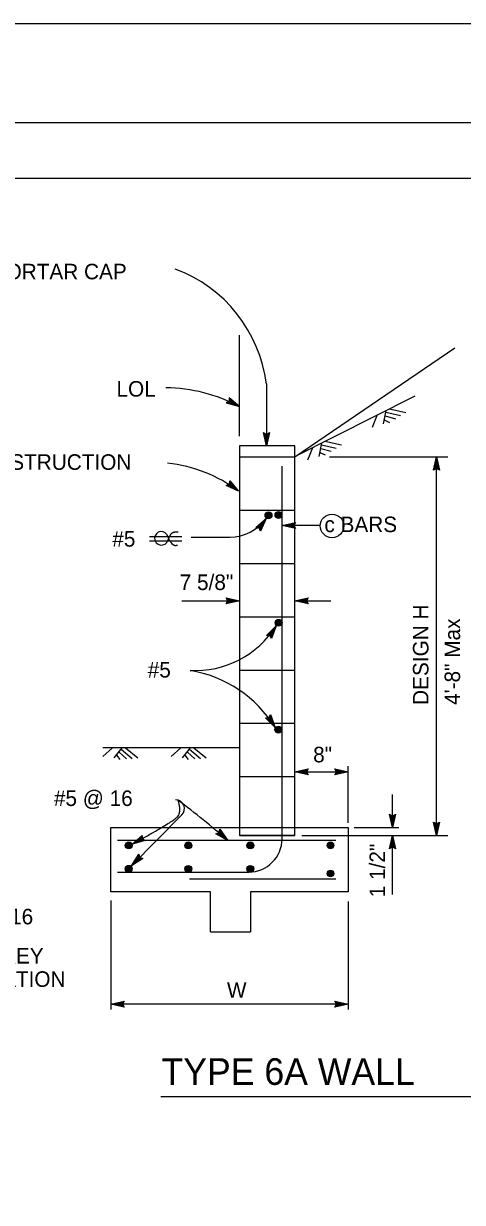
# Model space of a CAD drawing. Extents: x -894 to 866, y -476 to 714.
# Drawn here: x -506 to -308, y 182 to 714 of the extents above; entities that cross this region are included whole.
import ezdxf

# ---------------------------------------------------------------- set-up
doc = ezdxf.new("R2010")
doc.units = 0
doc.layers.add('10 Sheet Format', color=7, linetype='Continuous')
doc.layers.add('60 Nongeo Data', color=7, linetype='Continuous')

msp = doc.modelspace()

# ---------------------------------------------------------------- linework, layer by layer
at = {"layer": '10 Sheet Format'}
for p, q in [((-863.43, 668.96), (836.57, 668.96)), ((-813.45, 643.96), (811.55, 643.96))]:
    msp.add_line(p, q, dxfattribs=at)
for points in [[(-894.04, 713.56), (865.96, 713.56), (865.96, -476.44), (-894.04, -476.44)], [(-863.43, 668.96), (836.57, 668.96), (836.57, -431.04), (-863.43, -431.04)]]:
    msp.add_lwpolyline(points, close=True, dxfattribs=at)
at = {"layer": '60 Nongeo Data'}
for p, q in [((-408.99, 559.86), (-408.99, 573.18)), ((-408.99, 528.66), (-408.99, 572.49)), ((-383.99, 518.28), (-311.82, 567.5)), ((-408.99, 551.51), (-408.99, 556.58)), ((-408.99, 527.65), (-408.99, 549.12)), ((-396.83, 551.27), (-396.83, 523.26)), ((-413.59, 543.42), (-414.92, 542.61)), ((-414.92, 542.61), (-414.92, 542.61)), ((-414.92, 542.61), (-408.99, 540.98)), ((-414.56, 542.82), (-410.21, 541.63)), ((-414.19, 543.03), (-411.43, 542.28)), ((-413.87, 543.26), (-412.65, 542.92)), ((-408.99, 540.98), (-413.67, 544.97)), ((-413.67, 544.97), (-413.67, 544.97)), ((-413.67, 544.97), (-413.59, 543.42)), ((-411.43, 542.28), (-413.64, 544.15)), ((-410.22, 541.64), (-413.63, 544.54)), ((-412.65, 542.92), (-413.6, 543.72)), ((-408.99, 540.98), (-408.99, 540.98)), ((-346.91, 537.29), (-349.2, 531.52)), ((-342.97, 539.24), (-344.2, 533.18)), ((-343.23, 536.79), (-338.57, 535.49)), ((-342.98, 538.42), (-336.36, 536.92)), ((-341.37, 540.03), (-333.97, 538.35)), ((-343.74, 534.97), (-341.32, 533.89)), ((-396.83, 523.26), (-398.16, 529.26)), ((-398.16, 529.26), (-398.16, 529.26)), ((-398.16, 529.26), (-396.83, 528.46)), ((-396.83, 524.65), (-397.8, 529.02)), ((-396.83, 526.02), (-397.45, 528.84)), ((-396.83, 527.4), (-397.09, 528.61)), ((-396.83, 528.46), (-395.49, 529.26)), ((-395.49, 529.26), (-396.83, 523.26)), ((-395.84, 529.04), (-396.83, 524.64)), ((-396.2, 528.81), (-396.83, 526.02)), ((-396.55, 528.63), (-396.83, 527.4)), ((-395.49, 529.26), (-395.49, 529.26)), ((-383.99, 523.28), (-408.99, 523.28)), ((-408.99, 523.28), (-408.99, 347.78)), ((-396.83, 523.26), (-396.83, 523.26)), ((-383.99, 347.78), (-383.99, 523.28)), ((-375.96, 522.66), (-378.24, 516.89)), ((-372.02, 524.61), (-373.24, 518.55)), ((-372.28, 522.16), (-367.62, 520.86)), ((-372.03, 523.79), (-365.41, 522.29)), ((-370.42, 525.4), (-363.01, 523.72)), ((-408.99, 518.28), (-383.99, 518.28)), ((-372.78, 520.34), (-370.36, 519.26)), ((-368.31, 518.28), (-314.97, 518.28)), ((-321.49, 512.28), (-320.15, 518.28)), ((-321.14, 512.49), (-320.15, 516.9)), ((-320.78, 512.73), (-320.15, 515.51)), ((-320.15, 347.78), (-320.15, 518.28)), ((-320.15, 518.28), (-320.15, 518.28)), ((-320.15, 518.28), (-318.82, 512.28)), ((-320.15, 516.89), (-319.18, 512.51)), ((-320.15, 515.51), (-319.53, 512.69)), ((-389.77, 346.28), (-389.77, 514.18)), ((-320.15, 513.08), (-321.49, 512.28)), ((-321.49, 512.28), (-321.49, 512.28)), ((-320.43, 512.9), (-320.15, 514.13)), ((-320.15, 514.13), (-319.89, 512.92)), ((-318.82, 512.28), (-320.15, 513.08)), ((-318.82, 512.28), (-318.82, 512.28)), ((-414.97, 505.4), (-413.53, 505.97)), ((-409.4, 502.81), (-414.97, 505.4)), ((-414.97, 505.4), (-414.97, 505.4)), ((-410.51, 503.66), (-414.57, 505.55)), ((-411.59, 504.49), (-414.22, 505.71)), ((-412.69, 505.33), (-413.81, 505.86)), ((-413.53, 505.97), (-413.35, 507.52)), ((-413.5, 506.3), (-412.69, 505.33)), ((-413.43, 506.68), (-411.59, 504.49)), ((-413.4, 507.11), (-410.5, 503.65)), ((-413.35, 507.52), (-413.35, 507.52)), ((-413.35, 507.52), (-409.4, 502.81)), ((-409.4, 502.81), (-409.4, 502.81)), ((-408.99, 494.28), (-383.99, 494.28)), ((-401.62, 486.49), (-396.99, 490.52)), ((-401.21, 486.45), (-397.81, 489.41)), ((-397.81, 489.4), (-399.63, 485.3)), ((-396.99, 490.52), (-399.48, 484.9)), ((-396.99, 490.52), (-396.99, 490.52)), ((-389.71, 487.46), (-383.71, 488.79)), ((-383.71, 488.79), (-384.51, 487.46)), ((-383.71, 488.79), (-383.71, 488.79)), ((-400.07, 486.34), (-401.62, 486.49)), ((-401.62, 486.49), (-401.62, 486.49)), ((-400.78, 486.42), (-398.63, 488.3)), ((-400.4, 486.36), (-399.45, 487.19)), ((-399.48, 484.9), (-400.07, 486.34)), ((-399.45, 487.19), (-399.95, 486.06)), ((-398.63, 488.3), (-399.8, 485.65)), ((-399.48, 484.9), (-399.48, 484.9)), ((-373.08, 487.46), (-389.71, 487.46)), ((-383.71, 486.12), (-389.71, 487.46)), ((-389.71, 487.46), (-389.71, 487.46)), ((-383.93, 486.48), (-388.33, 487.46)), ((-388.32, 487.47), (-383.95, 488.43)), ((-386.95, 487.46), (-384.13, 488.09)), ((-384.16, 486.84), (-386.95, 487.46)), ((-385.57, 487.46), (-384.36, 487.73)), ((-384.34, 487.19), (-385.57, 487.46)), ((-384.51, 487.46), (-383.71, 486.12)), ((-383.71, 486.12), (-383.71, 486.12)), ((-449.55, 482.45), (-435, 482.45)), ((-449.48, 480.43), (-435, 480.43)), ((-413.32, 482.08), (-430.72, 482.08)), ((-408.99, 470.28), (-383.99, 470.28)), ((-434.94, 453.43), (-408.99, 453.43)), ((-414.19, 453.43), (-414.99, 454.77)), ((-414.99, 454.77), (-414.99, 454.77)), ((-414.99, 454.77), (-408.99, 453.43)), ((-408.99, 453.43), (-414.99, 452.1)), ((-414.99, 452.1), (-414.19, 453.43)), ((-414.99, 452.1), (-414.99, 452.1)), ((-414.78, 454.42), (-410.37, 453.43)), ((-410.38, 453.43), (-414.76, 452.46)), ((-411.75, 453.44), (-414.58, 452.81)), ((-414.54, 454.06), (-411.75, 453.44)), ((-414.36, 453.71), (-413.14, 453.44)), ((-413.14, 453.44), (-414.34, 453.17)), ((-408.99, 453.43), (-408.99, 453.43)), ((-383.99, 453.43), (-377.99, 454.76)), ((-383.99, 453.43), (-367.72, 453.43)), ((-377.99, 452.09), (-383.99, 453.43)), ((-383.99, 453.43), (-383.99, 453.43)), ((-378.21, 452.45), (-382.61, 453.43)), ((-382.6, 453.44), (-378.23, 454.41)), ((-381.23, 453.43), (-378.4, 454.06)), ((-378.44, 452.81), (-381.23, 453.43)), ((-379.85, 453.43), (-378.64, 453.7)), ((-378.62, 453.16), (-379.85, 453.43)), ((-377.99, 454.76), (-378.79, 453.43)), ((-378.79, 453.43), (-377.99, 452.09)), ((-377.99, 454.76), (-377.99, 454.76)), ((-377.99, 452.09), (-377.99, 452.09)), ((-408.99, 446.28), (-383.99, 446.28)), ((-396.8, 437.84), (-392.5, 442.23)), ((-396.39, 437.83), (-393.23, 441.06)), ((-393.23, 441.05), (-394.72, 436.82)), ((-392.5, 442.23), (-394.54, 436.43)), ((-392.5, 442.23), (-392.5, 442.23)), ((-395.24, 437.81), (-396.8, 437.84)), ((-396.8, 437.84), (-396.8, 437.84)), ((-395.96, 437.84), (-393.96, 439.88)), ((-395.57, 437.81), (-394.69, 438.71)), ((-394.54, 436.43), (-395.24, 437.81)), ((-394.69, 438.71), (-395.1, 437.54)), ((-393.96, 439.88), (-394.92, 437.15)), ((-394.54, 436.43), (-394.54, 436.43)), ((-408.99, 422.28), (-383.99, 422.28)), ((-397.18, 400.82), (-395.63, 400.85)), ((-392.86, 396.45), (-397.18, 400.82)), ((-397.18, 400.82), (-397.18, 400.82)), ((-393.6, 397.63), (-396.75, 400.81)), ((-394.33, 398.79), (-396.37, 400.85)), ((-395.07, 399.96), (-395.94, 400.84)), ((-395.63, 400.85), (-394.92, 402.24)), ((-395.49, 401.15), (-395.07, 399.96)), ((-395.29, 401.48), (-394.33, 398.79)), ((-395.11, 401.87), (-393.59, 397.62)), ((-394.92, 402.24), (-394.92, 402.24)), ((-394.92, 402.24), (-392.86, 396.45)), ((-408.99, 398.28), (-383.99, 398.28)), ((-392.86, 396.45), (-392.86, 396.45)), ((-466.16, 387.31), (-470.55, 383.4)), ((-408.99, 387.29), (-470.55, 387.29)), ((-462, 387.28), (-465.61, 382.67)), ((-464.46, 383.99), (-462.88, 382.05)), ((-463.26, 385.32), (-459.88, 382.23)), ((-462.35, 386.59), (-457.4, 382.5)), ((-460.31, 387.26), (-454.76, 382.69)), ((-435.38, 387.31), (-439.77, 383.4)), ((-431.22, 387.28), (-434.84, 382.67)), ((-433.68, 383.99), (-432.1, 382.05)), ((-432.48, 385.32), (-429.1, 382.23)), ((-431.58, 386.59), (-426.62, 382.5)), ((-429.53, 387.26), (-423.99, 382.69)), ((-383.99, 376.38), (-377.99, 377.71)), ((-382.6, 376.39), (-378.23, 377.35)), ((-377.99, 377.71), (-378.79, 376.38)), ((-377.99, 377.71), (-377.99, 377.71)), ((-365.19, 376.38), (-365.99, 377.72)), ((-365.99, 377.72), (-365.99, 377.72)), ((-365.99, 377.72), (-359.99, 376.38)), ((-365.78, 377.37), (-361.37, 376.38)), ((-359.99, 353.5), (-359.99, 379.02)), ((-408.99, 374.28), (-383.99, 374.28)), ((-383.99, 376.38), (-359.99, 376.38)), ((-377.99, 375.04), (-383.99, 376.38)), ((-383.99, 376.38), (-383.99, 376.38)), ((-378.21, 375.4), (-382.61, 376.38)), ((-381.23, 376.38), (-378.4, 377.01)), ((-378.44, 375.76), (-381.23, 376.38)), ((-379.85, 376.38), (-378.64, 376.65)), ((-378.62, 376.11), (-379.85, 376.38)), ((-378.79, 376.38), (-377.99, 375.04)), ((-377.99, 375.04), (-377.99, 375.04)), ((-359.99, 376.38), (-365.99, 375.05)), ((-365.99, 375.05), (-365.19, 376.38)), ((-365.99, 375.05), (-365.99, 375.05)), ((-361.38, 376.38), (-365.76, 375.41)), ((-362.75, 376.39), (-365.58, 375.76)), ((-365.54, 377.01), (-362.75, 376.39)), ((-365.37, 376.66), (-364.14, 376.39)), ((-364.14, 376.39), (-365.34, 376.12)), ((-359.99, 376.38), (-359.99, 376.38)), ((-339.98, 351.28), (-339.98, 366.2)), ((-434.93, 356.99), (-457.67, 334.1)), ((-339.98, 351.28), (-341.31, 357.28)), ((-341.31, 357.28), (-341.31, 357.28)), ((-341.31, 357.28), (-339.98, 356.48)), ((-339.98, 352.67), (-340.95, 357.04)), ((-339.98, 354.04), (-340.6, 356.86)), ((-339.98, 355.42), (-340.24, 356.63)), ((-339.98, 356.48), (-338.64, 357.28)), ((-338.64, 357.28), (-339.98, 351.28)), ((-338.99, 357.06), (-339.98, 352.66)), ((-339.35, 356.83), (-339.98, 354.04)), ((-339.7, 356.65), (-339.98, 355.42)), ((-338.64, 357.28), (-338.64, 357.28)), ((-466.99, 322.28), (-466.99, 351.28)), ((-466.99, 351.28), (-359.99, 351.28)), ((-359.99, 351.28), (-359.99, 322.28)), ((-357.31, 351.28), (-337.11, 351.28)), ((-339.98, 351.28), (-339.98, 351.28)), ((-320.15, 347.78), (-321.48, 353.78)), ((-321.48, 353.78), (-321.48, 353.78)), ((-321.48, 353.78), (-320.15, 352.98)), ((-320.15, 349.17), (-321.12, 353.54)), ((-320.15, 350.54), (-320.78, 353.36)), ((-320.15, 351.92), (-320.42, 353.13)), ((-320.15, 352.98), (-318.81, 353.78)), ((-318.81, 353.78), (-320.15, 347.78)), ((-319.17, 353.56), (-320.15, 349.16)), ((-319.53, 353.33), (-320.15, 350.54)), ((-319.87, 353.15), (-320.15, 351.92)), ((-318.81, 353.78), (-318.81, 353.78)), ((-365.5, 345.52), (-463.99, 345.52)), ((-457.42, 343.76), (-452.78, 347.79)), ((-451.51, 345.44), (-457.42, 343.76)), ((-451.87, 345.65), (-456.21, 344.41)), ((-456.2, 344.42), (-452.82, 347.36)), ((-454.99, 345.07), (-452.81, 346.97)), ((-452.24, 345.86), (-454.99, 345.07)), ((-453.78, 345.73), (-452.84, 346.54)), ((-452.57, 346.08), (-453.78, 345.73)), ((-452.78, 347.79), (-452.85, 346.24)), ((-452.85, 346.24), (-451.51, 345.44)), ((-452.78, 347.79), (-452.78, 347.79)), ((-451.51, 345.44), (-451.51, 345.44)), ((-419.59, 348.53), (-418.11, 348.99)), ((-414.24, 345.52), (-419.59, 348.53)), ((-419.59, 348.53), (-419.59, 348.53)), ((-415.27, 346.44), (-419.18, 348.64)), ((-416.29, 347.36), (-418.82, 348.78)), ((-417.32, 348.28), (-418.4, 348.89)), ((-418.11, 348.99), (-417.81, 350.52)), ((-418.06, 349.31), (-417.32, 348.28)), ((-417.96, 349.68), (-416.29, 347.36)), ((-417.89, 350.11), (-415.26, 346.44)), ((-417.81, 350.52), (-417.81, 350.52)), ((-417.81, 350.52), (-414.24, 345.52)), ((-414.24, 345.52), (-414.24, 345.52)), ((-408.99, 347.78), (-383.99, 347.78)), ((-383.99, 347.78), (-408.99, 347.78)), ((-380.87, 347.78), (-314.97, 347.78)), ((-341.32, 341.78), (-339.98, 347.78)), ((-340.96, 341.99), (-339.98, 346.4)), ((-339.98, 347.78), (-339.98, 347.78)), ((-339.98, 347.78), (-338.65, 341.78)), ((-339.98, 321.14), (-339.98, 347.78)), ((-339.98, 346.39), (-339.01, 342.01)), ((-320.15, 347.78), (-320.15, 347.78)), ((-457.42, 343.76), (-457.42, 343.76)), ((-339.98, 342.58), (-341.32, 341.78)), ((-341.32, 341.78), (-341.32, 341.78)), ((-340.6, 342.23), (-339.98, 345.01)), ((-340.26, 342.4), (-339.98, 343.63)), ((-339.98, 345.01), (-339.35, 342.19)), ((-339.98, 343.63), (-339.71, 342.42)), ((-338.65, 341.78), (-339.98, 342.58)), ((-338.65, 341.78), (-338.65, 341.78)), ((-457.67, 334.1), (-454.39, 339.29)), ((-452.49, 337.41), (-457.67, 334.1)), ((-452.9, 337.51), (-456.7, 335.08)), ((-456.69, 335.09), (-454.3, 338.87)), ((-455.72, 336.06), (-454.18, 338.5)), ((-453.32, 337.6), (-455.72, 336.06)), ((-454.75, 337.04), (-454.09, 338.08)), ((-453.69, 337.72), (-454.75, 337.04)), ((-454.39, 339.29), (-454.39, 339.29)), ((-454.39, 339.29), (-454.01, 337.79)), ((-454.01, 337.79), (-452.49, 337.41)), ((-452.49, 337.41), (-452.49, 337.41)), ((-463.99, 331.28), (-404.77, 331.28)), ((-457.67, 334.1), (-457.67, 334.1)), ((-431.47, 328.25), (-365.5, 328.25)), ((-421.99, 322.28), (-466.99, 322.28)), ((-421.99, 304.28), (-421.99, 322.28)), ((-359.99, 322.28), (-403.99, 322.28)), ((-403.99, 322.28), (-403.99, 304.28)), ((-466.99, 318.51), (-466.99, 269.29)), ((-359.99, 318.03), (-359.99, 269.29)), ((-421.99, 304.28), (-403.99, 304.28)), ((-466.99, 271.79), (-460.99, 273.12)), ((-359.99, 271.79), (-466.99, 271.79)), ((-460.99, 270.45), (-466.99, 271.79)), ((-466.99, 271.79), (-466.99, 271.79)), ((-461.21, 270.81), (-465.61, 271.79)), ((-465.6, 271.8), (-461.23, 272.77)), ((-464.23, 271.79), (-461.4, 272.42)), ((-461.44, 271.17), (-464.23, 271.79)), ((-462.85, 271.79), (-461.64, 272.06)), ((-461.62, 271.52), (-462.85, 271.79)), ((-460.99, 273.12), (-461.79, 271.79)), ((-461.79, 271.79), (-460.99, 270.45)), ((-460.99, 273.12), (-460.99, 273.12)), ((-365.19, 271.79), (-365.99, 273.13)), ((-365.99, 273.13), (-365.99, 273.13)), ((-365.99, 273.13), (-359.99, 271.79)), ((-359.99, 271.79), (-365.99, 270.46)), ((-365.99, 270.46), (-365.19, 271.79)), ((-365.78, 272.78), (-361.37, 271.8)), ((-361.38, 271.79), (-365.76, 270.82)), ((-362.75, 271.8), (-365.58, 271.17)), ((-365.54, 272.42), (-362.75, 271.8)), ((-365.37, 272.07), (-364.14, 271.8)), ((-364.14, 271.8), (-365.34, 271.53)), ((-359.99, 271.79), (-359.99, 271.79)), ((-460.99, 270.45), (-460.99, 270.45)), ((-365.99, 270.46), (-365.99, 270.46)), ((-444.42, 230.11), (-300.39, 230.11))]:
    msp.add_line(p, q, dxfattribs=at)
for points in [[(-383.99, 518.54), (-329.77, 545.85)], [(-439.77, 387.29), (-470.55, 387.29)], [(-470.55, 387.29), (-470.55, 387.29)], [(-408.99, 387.29), (-439.77, 387.29)]]:
    msp.add_lwpolyline(points, dxfattribs=at)
for centre, radius in [((-395.89, 491.95), 1.56), ((-395.89, 491.95), 1.37), ((-395.89, 491.95), 1.19), ((-395.89, 491.95), 1), ((-395.89, 491.95), 0.812), ((-395.89, 491.95), 0.625), ((-395.89, 491.95), 0.437), ((-395.89, 491.95), 0.187), ((-391.37, 492.1), 1.56), ((-391.37, 492.1), 1.37), ((-391.37, 492.1), 1.19), ((-391.37, 492.1), 1), ((-391.37, 492.1), 0.812), ((-391.37, 492.1), 0.625), ((-391.37, 492.1), 0.437), ((-391.37, 492.1), 0.187), ((-367.25, 487.22), 5.32), ((-391.33, 443.57), 1.56), ((-391.33, 443.57), 1.37), ((-391.33, 443.57), 1.19), ((-391.33, 443.57), 1), ((-391.33, 443.57), 0.812), ((-391.33, 443.57), 0.625), ((-391.33, 443.57), 0.437), ((-391.33, 443.57), 0.187), ((-391.43, 395.44), 1.56), ((-391.43, 395.44), 1.37), ((-391.43, 395.44), 1.19), ((-391.43, 395.44), 1), ((-391.43, 395.44), 0.812), ((-391.43, 395.44), 0.625), ((-391.43, 395.44), 0.437), ((-391.43, 395.44), 0.187), ((-458.91, 343.29), 1.56), ((-458.91, 343.29), 1.37), ((-458.91, 343.29), 1.19), ((-458.91, 343.29), 1), ((-458.91, 343.29), 0.812), ((-458.91, 343.29), 0.625), ((-458.91, 343.29), 0.437), ((-458.91, 343.29), 0.187), ((-432.04, 343.29), 1.56), ((-432.04, 343.29), 1.37), ((-432.04, 343.29), 1.19), ((-432.04, 343.29), 1), ((-432.04, 343.29), 0.812), ((-432.04, 343.29), 0.625), ((-432.04, 343.29), 0.437), ((-432.04, 343.29), 0.187), ((-404.08, 343.29), 1.56), ((-404.08, 343.29), 1.37), ((-404.08, 343.29), 1.19), ((-404.08, 343.29), 1), ((-404.08, 343.29), 0.812), ((-404.08, 343.29), 0.625), ((-404.08, 343.29), 0.437), ((-404.08, 343.29), 0.187), ((-367.96, 343.29), 1.49), ((-367.96, 343.29), 1.32), ((-367.96, 343.29), 1.14), ((-367.96, 343.29), 0.957), ((-367.96, 343.29), 0.777), ((-367.96, 343.29), 0.598), ((-367.96, 343.29), 0.418), ((-367.96, 343.29), 0.179), ((-458.91, 332.71), 1.56), ((-458.91, 332.71), 1.37), ((-458.91, 332.71), 1.19), ((-458.91, 332.71), 1), ((-458.91, 332.71), 0.812), ((-458.91, 332.71), 0.625), ((-458.91, 332.71), 0.437), ((-458.91, 332.71), 0.187), ((-432.04, 332.7), 1.56), ((-432.04, 332.7), 1.37), ((-432.04, 332.7), 1.19), ((-432.04, 332.7), 1), ((-432.04, 332.7), 0.812), ((-432.04, 332.7), 0.625), ((-432.04, 332.7), 0.437), ((-432.04, 332.7), 0.187), ((-404.08, 332.7), 1.56), ((-404.08, 332.7), 1.37), ((-404.08, 332.7), 1.19), ((-404.08, 332.7), 1), ((-404.08, 332.7), 0.812), ((-404.08, 332.7), 0.625), ((-404.08, 332.7), 0.437), ((-404.08, 332.7), 0.187), ((-367.96, 330.63), 1.49), ((-367.96, 330.63), 1.32), ((-367.96, 330.63), 1.14), ((-367.96, 330.63), 0.957), ((-367.96, 330.63), 0.777), ((-367.96, 330.63), 0.598), ((-367.96, 330.63), 0.418), ((-367.96, 330.63), 0.179)]:
    msp.add_circle(centre, radius, dxfattribs=at)
for centre, radius, start, end in [((-460.05, 543.18), 63.74, 7.2921, 69.6721), ((-443.26, 476.37), 73.14, 62.0589, 89.1427), ((-447.59, 452.88), 62.87, 52.5883, 84.3122), ((-413.69, 502.83), 20.75, 271.037, 323.6149), ((-444.17, 481.62), 3.06, 13.8979, 344.0485), ((-428.78, 464.75), 42.7, 266.669, 328.1675), ((-440.85, 366.22), 56.72, 32.2063, 80.2662), ((-437.77, 359.81), 4, 315.1869, 90), ((-678.3, 41.95), 402.35, 48.9808, 53.0889), ((-404.77, 346.28), 15, 270, 0)]:
    msp.add_arc(centre, radius, start, end, dxfattribs=at)
for points in [[(-441.23, 480.78), (-441.14, 481.01), (-441.04, 481.25), (-440.94, 481.52), (-440.8, 481.76), (-440.7, 482), (-440.6, 482.2), (-440.5, 482.4), (-440.36, 482.61), (-440.26, 482.81), (-440.09, 483.05), (-439.96, 483.29), (-439.89, 483.48), (-439.75, 483.66), (-439.6, 483.85), (-439.34, 484.06), (-439.11, 484.2), (-438.83, 484.31), (-438.6, 484.37), (-438.32, 484.48), (-438.09, 484.51), (-437.78, 484.58), (-437.51, 484.58), (-437.31, 484.58), (-437, 484.58), (-436.76, 484.54), (-436.59, 484.54)], [(-441.2, 482.36), (-441.14, 482.1), (-441.08, 481.89), (-441.01, 481.69), (-440.91, 481.49), (-440.8, 481.25), (-440.7, 480.98), (-440.6, 480.77), (-440.4, 480.53), (-440.26, 480.33), (-440.09, 480.13), (-439.85, 479.82), (-439.72, 479.65), (-439.51, 479.38), (-439.28, 479.07), (-439.04, 478.9), (-438.8, 478.77), (-438.6, 478.67), (-438.29, 478.5), (-437.95, 478.46), (-437.54, 478.46), (-437.24, 478.53), (-436.86, 478.6)]]:
    msp.add_spline(points, degree=3, dxfattribs=at)
msp.add_open_spline([(-457.42, 343.76), (-439.59, 353.62), (-434.83, 358.17), (-436.66, 363.66)], degree=2, dxfattribs=at)

# ---------------------------------------------------------------- texts
for s, height, p in [('2" CEMENT MORTAR CAP', 7, (-575.47, 598.33)), ('LOL', 7, (-464.42, 545.49)), ('MASONRY CONSTRUCTION', 7, (-583.05, 512.5)), ('c BARS', 7, (-370.68, 484.43)), ('#5', 7, (-466.31, 477.89)), ('7 5/8" ', 7, (-435.92, 458.34)), ('#5', 7, (-450.34, 418.9)), ('8"', 7, (-375.75, 380.7)), ('#5 @ 16', 7, (-492.64, 361.03)), ('#5 X 2\'-0" @ 16', 7, (-567.59, 307.71)), ('OPTIONAL KEY', 7, (-565.94, 290.04)), ('CONFIGURATION', 7, (-565.94, 279.54)), ('W', 7, (-414.63, 274.62)), ('TYPE 6A WALL', 12, (-444.11, 235.37))]:
    msp.add_text(s, height=height, dxfattribs=at).set_placement(p)
for s, p in [('DESIGN H', (-323.77, 406.58)), ('4\'-8" Max', (-309.5, 406.58)), ('1 1/2"', (-343.33, 319.89))]:
    msp.add_text(s, height=7, rotation=90, dxfattribs=at).set_placement(p)

doc.saveas('drawing.dxf')
